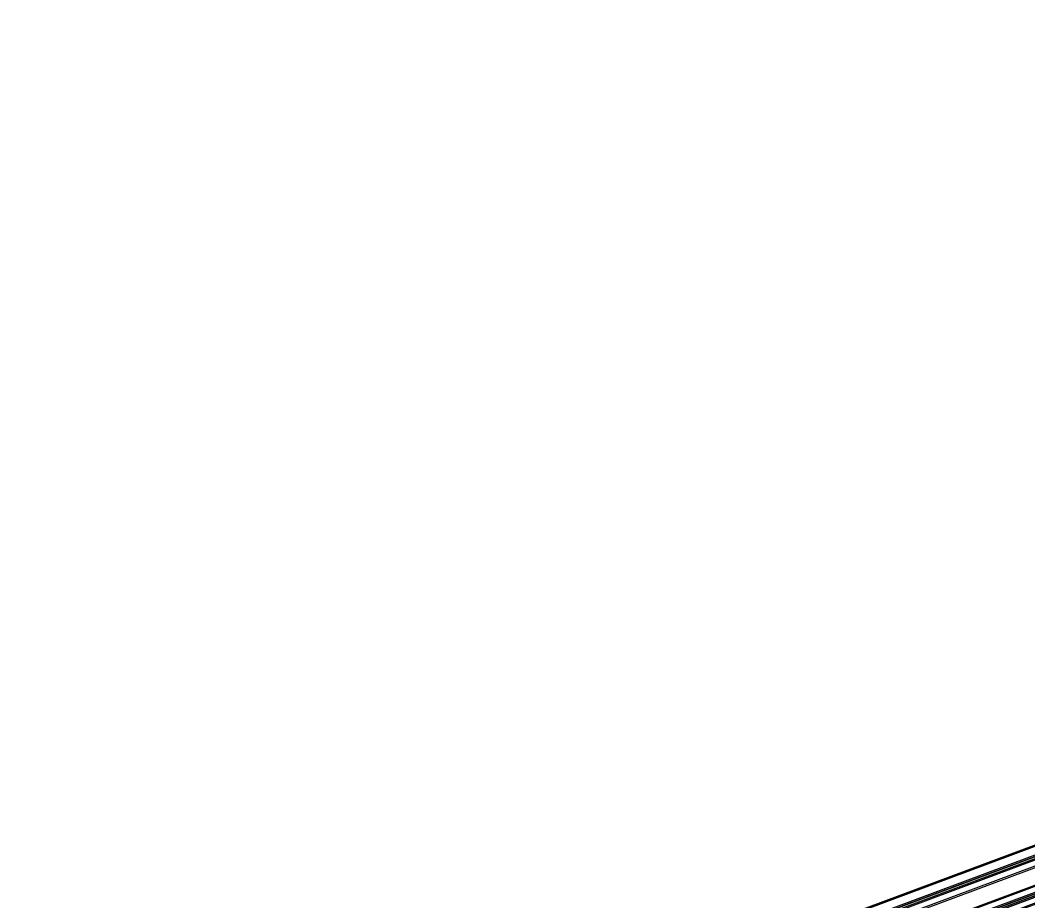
# Model space of a CAD drawing. Extents: x 12199666 to 24617114, y 1197707 to 2548648.
# Drawn here: x 12314464 to 12315204, y 1286973 to 1287619 of the extents above; entities that cross this region are included whole.
import ezdxf

# ---------------------------------------------------------------- set-up
doc = ezdxf.new("R2010")
doc.units = 0
doc.header["$LTSCALE"] = 10
doc.header["$MEASUREMENT"] = 0
doc.layers.add('TX-PLAN-T1-F11$0$_EDO-ALUMINIUM-SECTION', color=90, linetype='Continuous', lineweight=30)
doc.layers.add('TX-PLAN-T1-F11$0$幕墙线', color=114, linetype='Continuous', lineweight=30)
for name, color, linetype in [('TX-PLAN-T1-F11$0$F-Glass', 5, 'Continuous'), ('TX-PLAN-T1-F11$0$F_MISC', 8, 'Continuous'), ('TX-PLAN-T1-F11$0$PJ', 4, 'Continuous'), ('TX-PLAN-T1-F11$0$TC', 4, 'Continuous')]:
    doc.layers.add(name, color=color, linetype=linetype)

# ---------------------------------------------------------------- blocks, each defined once
blk = doc.blocks.new('*U163')
at = {"linetype": 'Continuous'}
for points in [[(-39.56, 1), (-39.56, 715.15), (-41.08, 715.15), (-41.08, 1)], [(-14.04, 1), (-14.04, 715.15), (-15.56, 715.15), (-15.56, 1)]]:
    blk.add_hatch(color=4, dxfattribs=at).paths.add_polyline_path(points)
at = {"layer": 'TX-PLAN-T1-F11$0$TC'}
h = blk.add_hatch(dxfattribs=at)
h.set_pattern_fill('ANSI31', color=256, scale=0.5, style=0)
h.set_pattern_definition([(45, (41571.4629, 2291.4218), (-1.122532015, 1.122532015), [])])
h.paths.add_polyline_path([(-32.06, 20), (-32.06, 11.5), (-33.56, 11.5), (-33.56, 20)])
h = blk.add_hatch(dxfattribs=at)
h.set_pattern_fill('HONEY', color=256, scale=0.3, style=0)
h.set_pattern_definition([(0, (41571.4629, 2291.4218), (1.42875, 0.824889), [0.9525, -1.905]), (120, (41571.4629, 2291.4218), (-1.42874983, 0.824889296), [0.9525, -1.905]), (60, (41571.4629, 2291.4218), (1.7e-07, 1.649778296), [-1.905, 0.9525])])
h.paths.add_polyline_path([(-24.89, 10.8), (-23.86, 11.83), (-23.86, 19.2), (-31.26, 19.2), (-31.26, 11.83), (-30.23, 10.8)])
h = blk.add_hatch(dxfattribs=at)
h.set_pattern_fill('ANSI31', color=256, scale=0.5, style=0)
h.set_pattern_definition([(45, (41571.4629, 2291.4218), (-1.122532015, 1.122532015), [])])
h.paths.add_polyline_path([(-23.06, 20), (-23.06, 11.5), (-21.56, 11.5), (-21.56, 20)])
h = blk.add_hatch(dxfattribs=at)
h.set_pattern_fill('ANSI31', color=256, scale=0.5, style=0)
h.set_pattern_definition([(45, (41571.4629, 2291.4218), (-1.122532015, 1.122532015), [])])
h.paths.add_polyline_path([(-23.06, 20), (-23.06, 11.5), (-21.56, 11.5), (-21.56, 20)])
h = blk.add_hatch(dxfattribs=at)
h.set_pattern_fill('ANSI37', color=256, scale=0.5, style=0)
h.set_pattern_definition([(45, (41571.4629, 2291.4218), (-1.122532015, 1.122532015), []), (135, (41571.4629, 2291.4218), (-1.122532015, -1.122532015), [])])
edge = h.paths.add_edge_path()
edge.add_line((-27.56, 10), (-30.56, 10))
edge.add_line((-30.56, 10), (-32.06, 11.5))
edge.add_line((-32.06, 11.5), (-33.56, 11.5))
edge.add_line((-33.56, 11.5), (-33.56, 1))
edge.add_line((-33.56, 1), (-34.56, 0))
edge.add_arc((-27.56, -31.15), 31.92, 77.3332, 102.6668, ccw=False)
edge.add_line((-20.56, 0), (-21.56, 1))
edge.add_line((-21.56, 1), (-21.56, 11.5))
edge.add_line((-21.56, 11.5), (-23.06, 11.5))
edge.add_line((-23.06, 11.5), (-24.56, 10))
edge.add_line((-24.56, 10), (-27.56, 10))
at = {"color": 4, "linetype": 'Continuous'}
for points in [[(-39.56, 1), (-39.56, 715.15), (-41.08, 715.15), (-41.08, 1)], [(-14.04, 1), (-14.04, 715.15), (-15.56, 715.15), (-15.56, 1)]]:
    blk.add_lwpolyline(points, close=True, dxfattribs=at)
at = {"layer": 'TX-PLAN-T1-F11$0$F-Glass'}
for points in [[(-49.08, 715.15), (-49.08, 1), (-48.08, 0), (-42.08, 0), (-41.08, 1), (-41.08, 715.15)], [(-33.56, 715.15), (-33.56, 1), (-34.56, 0), (-38.56, 0), (-39.56, 1), (-39.56, 715.15)], [(-21.56, 715.15), (-21.56, 1), (-20.56, 0), (-16.56, 0), (-15.56, 1), (-15.56, 715.15)], [(-14.04, 715.15), (-14.04, 1), (-13.04, 0), (-9.04, 0), (-8.04, 1), (-8.04, 715.15)]]:
    blk.add_lwpolyline(points, dxfattribs=at)
at = {"layer": 'TX-PLAN-T1-F11$0$PJ'}
for points in [[(-32.06, 20), (-32.06, 11.5), (-33.56, 11.5), (-33.56, 20)], [(-23.06, 20), (-23.06, 11.5), (-21.56, 11.5), (-21.56, 20)], [(-23.06, 20), (-23.06, 11.5), (-21.56, 11.5), (-21.56, 20)]]:
    blk.add_lwpolyline(points, close=True, dxfattribs=at)
at = {"layer": 'TX-PLAN-T1-F11$0$PJ', "ltscale": 3}
for points in [[(-24.56, 10), (-23.06, 11.5), (-23.06, 20), (-32.06, 20), (-32.06, 11.5), (-30.56, 10)], [(-24.89, 10.8), (-23.86, 11.83), (-23.86, 19.2), (-31.26, 19.2), (-31.26, 11.83), (-30.23, 10.8)]]:
    blk.add_lwpolyline(points, close=True, dxfattribs=at)
at = {"layer": 'TX-PLAN-T1-F11$0$PJ'}
blk.add_lwpolyline([(-27.56, 10), (-30.56, 10), (-32.06, 11.5), (-33.56, 11.5), (-33.56, 1), (-34.56, 0, -0.110991), (-20.56, 0), (-21.56, 1), (-21.56, 11.5), (-23.06, 11.5), (-24.56, 10)], format="xyb", close=True, dxfattribs=at)
at = {"layer": 'TX-PLAN-T1-F11$0$TC', "color": 9, "linetype": 'Continuous'}
for p, q in [((-48.08, 0), (-48.08, 715.15)), ((-42.08, 0), (-42.08, 715.15)), ((-38.56, 0), (-38.56, 715.15)), ((-34.56, 0), (-34.56, 715.15)), ((-20.56, 0), (-20.56, 715.15)), ((-16.56, 0), (-16.56, 715.15)), ((-13.04, 0), (-13.04, 715.15)), ((-9.04, 0), (-9.04, 715.15))]:
    blk.add_line(p, q, dxfattribs=at)
blk = doc.blocks.new('TX-PLAN-T1-F11$0$TY001')
at = {"layer": 'TX-PLAN-T1-F11$0$F_MISC', "xscale": -1, "rotation": 300.0159999954287}
blk.add_blockref('*U163', (455.05, -547.01), dxfattribs=at)
blk = doc.blocks.new('TX-PLAN-T1-F11$0$A$C21521A5F')
at = {"rotation": 90}
blk.add_blockref('TX-PLAN-T1-F11$0$TY001', (388.72, 6260.22, 0), dxfattribs=at)
blk = doc.blocks.new('TX-PLAN-T1-F11$0$标准层幕墙0118')
at = {"color": 3, "rotation": 90}
blk.add_blockref('TX-PLAN-T1-F11$0$A$C21521A5F', (22760.22, 37461.28, 0), dxfattribs=at)
blk = doc.blocks.new('TX-PLAN-T1-F11')
at = {"layer": 'TX-PLAN-T1-F11$0$幕墙线'}
blk.add_lwpolyline([(12298982.63, 1289819.34), (12299352.26, 1289112.99), (12300569.32, 1289566.57), (12300831.36, 1288863.45), (12302048.42, 1289317.03), (12302310.45, 1288613.92), (12303527.51, 1289067.48), (12303789.56, 1288364.36), (12305006.61, 1288817.95), (12305268.66, 1288114.82), (12306485.71, 1288568.4), (12306747.75, 1287865.27), (12307964.81, 1288318.85), (12308226.85, 1287615.73), (12309443.9, 1288069.31), (12309705.94, 1287366.19), (12310923, 1287819.76), (12311185.04, 1287116.64), (12312402.09, 1287570.22), (12312664.14, 1286867.1), (12313881.19, 1287320.68), (12314143.24, 1286617.56), (12315360.29, 1287071.14)], dxfattribs=at)
at = {"layer": 'TX-PLAN-T1-F11$0$_EDO-ALUMINIUM-SECTION', "rotation": 350.4236156863823}
blk.add_blockref('TX-PLAN-T1-F11$0$标准层幕墙0118', (12293055.45, 1251790.44), dxfattribs=at)

msp = doc.modelspace()

# ---------------------------------------------------------------- block references
msp.add_blockref('TX-PLAN-T1-F11', (0, 0))

doc.saveas('drawing.dxf')
